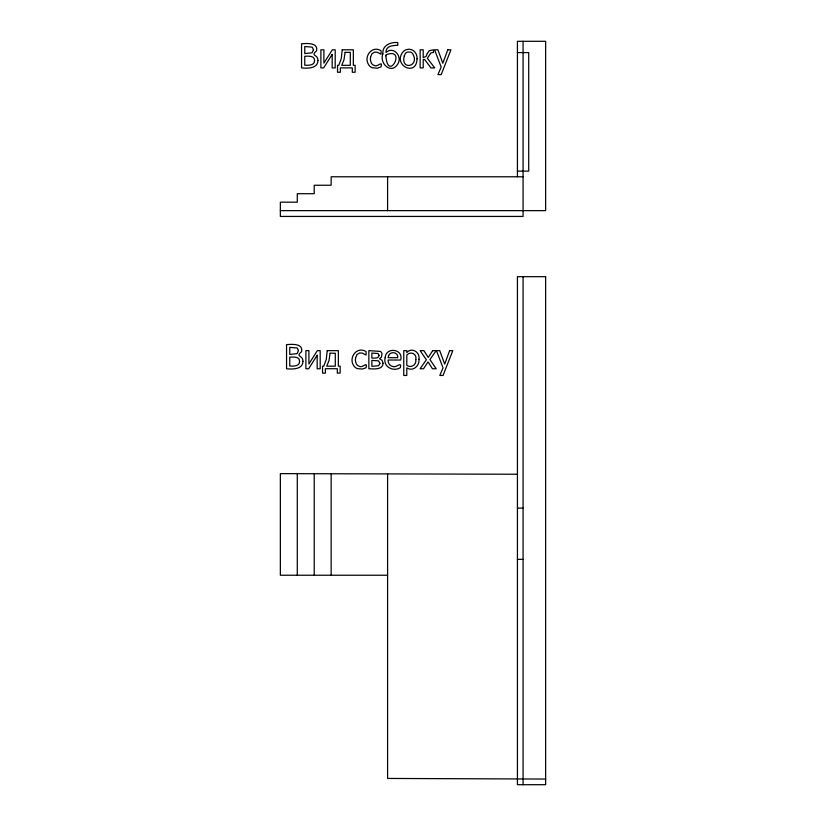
<?xml version="1.0" encoding="UTF-8"?>
<svg xmlns="http://www.w3.org/2000/svg" width="826" height="826" viewBox="0 0 826 826"><rect width="100%" height="100%" fill="white"/><g stroke="black" fill="none" stroke-linecap="round" stroke-linejoin="round"><path stroke-width="1.24" d="M517.427 52.585L528.712 52.585L528.712 171.127L517.427 171.127M523.075 176.774L331.154 176.774L331.154 185.241L314.221 185.241L314.221 193.707L297.288 193.707L297.288 202.174L280.355 202.174L280.355 216.433L523.075 216.433L523.075 41.3M280.355 210.64L545.645 210.64L545.645 41.3L517.427 41.3L517.427 176.774M517.427 474.248L280.355 473.628L280.355 575.237L387.6 575.237M517.427 508.114L523.075 508.114M517.427 559.357L523.075 559.357M545.645 779.052L387.6 778.443L387.6 473.628M523.075 276.679L523.075 784.7M387.6 176.774L387.6 210.64M331.154 473.628L331.154 575.237M314.221 473.628L314.221 575.237M297.288 473.628L297.288 575.237M385.897 55.796C387.931 83.488 407.404 46.411 385.959 54.836L385.897 55.796M382.841 53.927C379.155 63.158 390.884 74.495 397.471 64.521C403.036 57.046 393.826 45.492 386.01 52.482C385.577 45.864 392.928 45.378 397.771 45.347L397.771 42.539C390.564 41.889 382.097 45.316 382.841 53.927M342.232 49.808L341.252 58.718L338.722 65.326L337.524 65.326L337.524 72.265L340.364 72.265L340.364 67.877L352.299 67.877L352.299 72.265L355.139 72.265L355.139 65.326L353.342 65.326L353.342 49.808L342.232 49.808M327.23 350.647L326.249 359.568L323.73 366.176L322.532 366.176L322.532 373.115L325.372 373.115L325.372 368.716L337.307 368.716L337.307 373.115L340.147 373.115L340.147 366.176L338.34 366.176L338.34 350.647L327.23 350.647M370.523 57.345C370.089 60.463 370.905 64.789 374.508 65.574C377.73 67.34 382.768 59.854 381.075 66.896L377.317 68.207L372.299 67.753A7.011 7.011 0 0 1 368.633 64.686C363.264 56.571 372.216 44.986 381.075 50.778L381.075 54.196L377.327 52.265L374.55 52.141L371.876 53.814L370.523 57.345M355.531 358.185C355.097 361.313 355.913 365.639 359.516 366.414C362.728 368.19 367.766 360.704 366.083 367.746L362.315 369.057L357.307 368.602A7.011 7.011 0 0 1 353.631 365.536C348.262 357.421 357.224 345.826 366.083 351.628L366.083 355.046L362.335 353.115L359.547 352.981L356.873 354.664L355.531 358.185M418.958 359.227C419.876 365.712 412.804 372.02 406.805 367.859L406.805 375.448L403.759 375.448L403.759 350.647L406.805 350.647L406.805 352.547C411.823 346.868 420.31 352.289 418.958 359.227M417.027 58.873C416.521 77.489 392.226 64.955 403.067 51.811A7.217 7.217 0 0 1 407.208 49.457C412.845 48.022 417.636 53.432 417.027 58.873M385.174 357.71C382.696 366.661 393.259 372.206 400.342 367.663C402.076 360.683 396.026 368.406 392.784 366.424C389.707 366.063 387.931 362.924 388.127 360.022L400.682 360.022C403.749 348.779 385.732 346.6 385.174 357.71M314.592 60.639C314.634 65.657 308.263 65.378 304.763 65.182L304.763 56.261C308.181 56.158 314.902 55.445 314.592 60.639M299.59 361.489C299.642 366.507 293.261 366.228 289.761 366.032L289.761 357.111C293.178 357.008 299.9 356.285 299.59 361.489M345.103 52.368L343.988 59.771L341.727 65.326L350.296 65.326L350.296 52.368L345.103 52.368M330.101 353.218L328.996 360.621L326.724 366.176L335.294 366.176L335.294 353.218L330.101 353.218M317.927 60.505C317.865 68.754 307.272 68.486 301.552 67.918L301.552 43.768C306.611 43.427 318.454 42.291 316.575 50.83C309.977 56.292 318.134 54.093 317.927 60.505M302.935 361.354C302.863 369.604 292.27 369.336 286.55 368.768L286.55 344.618C291.609 344.277 303.452 343.141 301.573 351.68C294.975 357.142 303.132 354.943 302.935 361.354M383.058 363.285C382.779 370.255 373.424 368.819 368.85 368.768L368.85 350.647L380.259 351.401A3.345 3.345 0 0 1 382.004 353.714L381.405 357.152L379.506 358.742L382.066 360.363L383.058 363.285M404.306 55.807C400.166 71.129 420.496 66.503 412.597 53.638A4.099 4.099 0 0 0 410.057 52.038L407.817 52.038A4.13 4.13 0 0 0 405.267 53.638L404.306 55.807M415.808 359.568C416.789 364.751 411.111 368.396 406.805 365.381L406.805 355.108C410.46 350.823 417.182 353.807 415.808 359.568M313.457 49.674L312.114 52.792L304.763 53.587L304.763 46.514L312.228 47.144L313.457 49.674M298.454 350.523L297.112 353.631L289.761 354.426L289.761 347.354L297.226 347.994L298.454 350.523M378.989 355.294C379.062 358.99 374.157 357.916 371.865 358.05L371.865 353.084L378.081 353.507L378.989 355.294M379.919 363.306L378.618 365.691L371.865 366.331L371.865 360.415L378.473 360.817L379.919 363.306M388.581 355.676L388.127 357.689L397.709 357.689C398.586 352.124 390.316 350.844 388.581 355.676M447.764 49.808L442.829 63.22L437.883 49.808L434.59 49.808L441.177 67.051L437.935 74.608L441.187 74.608L450.934 49.808L447.764 49.808M449.633 350.647L444.698 364.07L439.752 350.647L436.458 350.647L443.046 367.89L439.804 375.448L443.056 375.448L452.813 350.647L449.633 350.647M427.383 53.453L425.989 56.488L423.201 57.686L423.201 49.808L420.155 49.808L420.155 67.918L423.201 67.918L423.201 59.565L424.729 59.565L430.935 67.918L434.734 67.918L427.352 58.285L430.862 52.957L433.485 52.43L433.485 49.808L429.365 50.634L427.383 53.453M332.176 54.413L323.637 67.918L320.88 67.918L320.88 49.808L323.906 49.808L323.906 63.106L332.341 49.808L335.191 49.808L335.191 67.918L332.176 67.918L332.176 54.413M317.174 355.263L308.645 368.768L305.888 368.768L305.888 350.647L308.903 350.647L308.903 363.956L317.339 350.647L320.189 350.647L320.189 368.768L317.174 368.768L317.174 355.263M432.731 350.647L428.25 357.431L423.893 350.647L420.145 350.647L426.371 359.785L420.073 368.768L423.531 368.768L428.054 361.922L432.452 368.768L436.2 368.768L429.943 359.568L436.2 350.647L432.731 350.647M545.645 276.679L517.427 276.679L517.427 784.7L545.645 784.7L545.645 276.679"/></g></svg>
